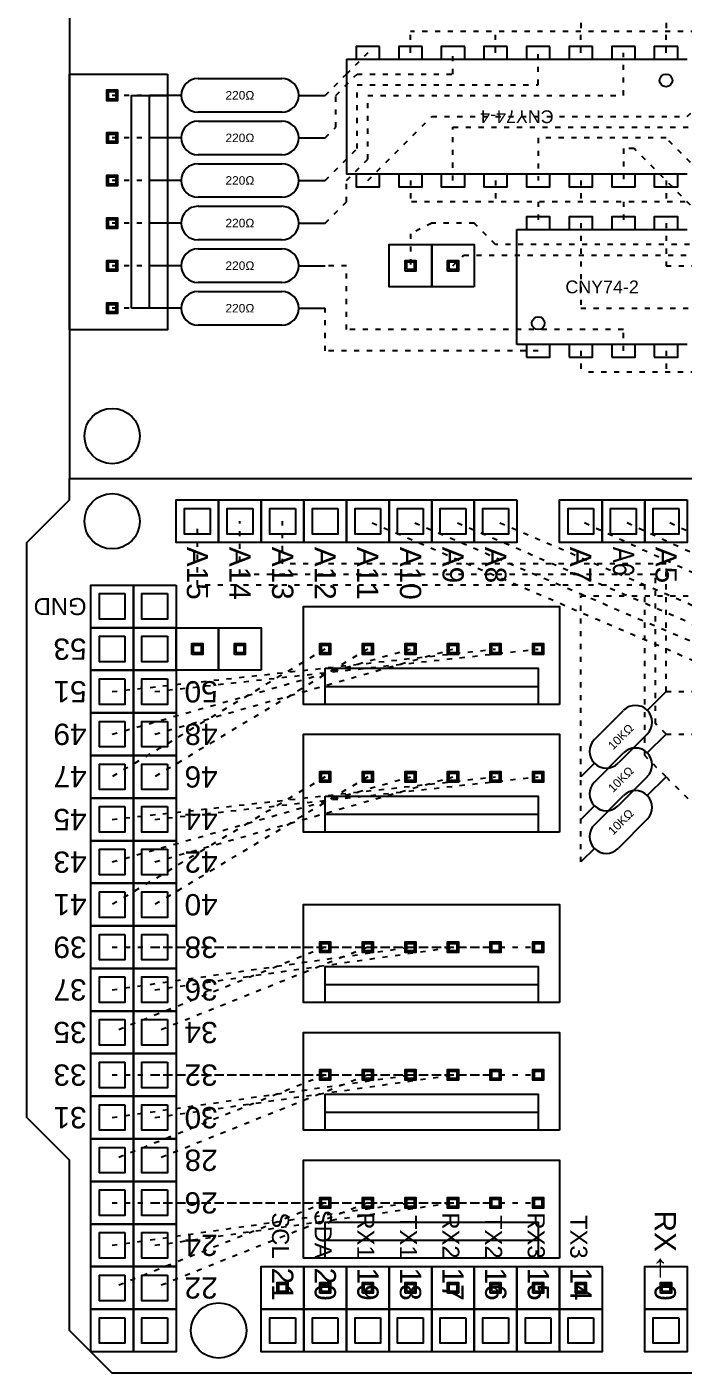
# Model space of a CAD drawing. Header units: millimetres. Extents: x 7505 to 27833, y -9600 to 533.
# Drawn here: x 21400 to 22940, y -9600 to -6439 of the extents above; entities that cross this region are included whole.
import ezdxf

# ---------------------------------------------------------------- set-up
doc = ezdxf.new("R2010")
doc.units = ezdxf.units.MM
doc.linetypes.add('ACAD_ISO03W100', pattern=[30, 12, -18])
doc.layers.add('Cableado', color=7, linetype='ACAD_ISO03W100')
doc.styles.get("Standard").update_dxf_attribs({"font": 'arial.ttf'})

msp = doc.modelspace()

# ---------------------------------------------------------------- linework, layer by layer
at = {"color": 1}
for p, q in [((22150, -6515), (22150, -6785)), ((22550, -7185), (22550, -6915))]:
    msp.add_line(p, q, dxfattribs=at)
for p, q in [((21762.3, -6600), (21700, -6600)), ((22037.8, -6600), (22100, -6600)), ((21762.3, -6700), (21700, -6700)), ((22037.8, -6700), (22100, -6700)), ((21762.3, -6800), (21700, -6800)), ((22037.8, -6800), (22100, -6800)), ((21762.3, -6900), (21700, -6900)), ((22037.8, -6900), (22100, -6900)), ((21762.3, -7000), (21700, -7000)), ((22037.8, -7000), (22100, -7000)), ((21762.3, -7100), (21700, -7100)), ((22037.8, -7100), (22100, -7100)), ((22856, -8044), (22900, -8000)), ((22856, -8144), (22900, -8100)), ((22731.9, -8168.1), (22700, -8200)), ((22856, -8244), (22900, -8200)), ((22731.9, -8268.1), (22700, -8300)), ((22731.9, -8368.1), (22700, -8400))]:
    msp.add_line(p, q)
for points in [[(21500, -2200), (21500, -7500), (24900, -7500), (24900, -2200)], [(22227.5, -6485), (22172.5, -6485), (22172.5, -6515), (22227.5, -6515)], [(22327.5, -6485), (22272.5, -6485), (22272.5, -6515), (22327.5, -6515)], [(22427.5, -6485), (22372.5, -6485), (22372.5, -6515), (22427.5, -6515)], [(22527.5, -6485), (22472.5, -6485), (22472.5, -6515), (22527.5, -6515)], [(22627.5, -6485), (22572.5, -6485), (22572.5, -6515), (22627.5, -6515)], [(22727.5, -6485), (22672.5, -6485), (22672.5, -6515), (22727.5, -6515)], [(22727.5, -6485), (22672.5, -6485), (22672.5, -6515), (22727.5, -6515)], [(22827.5, -6485), (22772.5, -6485), (22772.5, -6515), (22827.5, -6515)], [(22927.5, -6485), (22872.5, -6485), (22872.5, -6515), (22927.5, -6515)], [(22227.5, -6785), (22172.5, -6785), (22172.5, -6815), (22227.5, -6815)], [(22327.5, -6785), (22272.5, -6785), (22272.5, -6815), (22327.5, -6815)], [(22427.5, -6785), (22372.5, -6785), (22372.5, -6815), (22427.5, -6815)], [(22527.5, -6785), (22472.5, -6785), (22472.5, -6815), (22527.5, -6815)], [(22627.5, -6785), (22572.5, -6785), (22572.5, -6815), (22627.5, -6815)], [(22727.5, -6785), (22672.5, -6785), (22672.5, -6815), (22727.5, -6815)], [(22727.5, -6785), (22672.5, -6785), (22672.5, -6815), (22727.5, -6815)], [(22827.5, -6785), (22772.5, -6785), (22772.5, -6815), (22827.5, -6815)], [(22927.5, -6785), (22872.5, -6785), (22872.5, -6815), (22927.5, -6815)], [(22572.5, -6915), (22627.5, -6915), (22627.5, -6885), (22572.5, -6885)], [(22672.5, -6915), (22727.5, -6915), (22727.5, -6885), (22672.5, -6885)], [(22772.5, -6915), (22827.5, -6915), (22827.5, -6885), (22772.5, -6885)], [(22872.5, -6915), (22927.5, -6915), (22927.5, -6885), (22872.5, -6885)], [(22572.5, -7215), (22627.5, -7215), (22627.5, -7185), (22572.5, -7185)], [(22672.5, -7215), (22727.5, -7215), (22727.5, -7185), (22672.5, -7185)], [(22772.5, -7215), (22827.5, -7215), (22827.5, -7185), (22772.5, -7185)], [(22872.5, -7215), (22927.5, -7215), (22927.5, -7185), (22872.5, -7185)]]:
    msp.add_lwpolyline(points, close=True, dxfattribs=at)
for points in [[(22150, -6515), (22950, -6515)], [(22950, -6785), (22150, -6785)], [(22550, -6915), (22950, -6915)], [(22950, -7185), (22550, -7185)], [(25400, -9225), (25400, -9600), (21600, -9600), (21500, -9500), (21500, -9100), (21400, -9000), (21400, -7650), (21500, -7550), (21500, -7500), (25400, -7500), (25400, -7625)]]:
    msp.add_lwpolyline(points, dxfattribs=at)
for points in [[(21729.9, -6550), (21729.9, -7150.8), (21500, -7150.8), (21500, -6550)], [(21612.6, -6587.4), (21612.6, -6612.6), (21587.4, -6612.6), (21587.4, -6587.4)], [(21608.7, -6591.3), (21608.7, -6608.7), (21591.3, -6608.7), (21591.3, -6591.3)], [(21645.3, -7100), (21645.3, -6600), (21729.9, -6600), (21729.9, -7100)], [(21687.6, -7100), (21687.6, -6600), (21729.9, -6600), (21729.9, -7100)], [(21612.6, -6687.4), (21612.6, -6712.6), (21587.4, -6712.6), (21587.4, -6687.4)], [(21608.7, -6691.3), (21608.7, -6708.7), (21591.3, -6708.7), (21591.3, -6691.3)], [(21612.6, -6787.4), (21612.6, -6812.6), (21587.4, -6812.6), (21587.4, -6787.4)], [(21608.7, -6791.3), (21608.7, -6808.7), (21591.3, -6808.7), (21591.3, -6791.3)], [(21612.6, -6887.4), (21612.6, -6912.6), (21587.4, -6912.6), (21587.4, -6887.4)], [(21608.7, -6891.3), (21608.7, -6908.7), (21591.3, -6908.7), (21591.3, -6891.3)], [(22350, -7050), (22250, -7050), (22250, -6950), (22350, -6950)], [(22450, -7050), (22350, -7050), (22350, -6950), (22450, -6950)], [(21612.6, -6987.4), (21612.6, -7012.6), (21587.4, -7012.6), (21587.4, -6987.4)], [(21608.7, -6991.3), (21608.7, -7008.7), (21591.3, -7008.7), (21591.3, -6991.3)], [(22287.4, -7012.6), (22287.4, -6987.4), (22312.6, -6987.4), (22312.6, -7012.6)], [(22291.3, -7008.7), (22291.3, -6991.3), (22308.7, -6991.3), (22308.7, -7008.7)], [(22387.4, -7012.6), (22387.4, -6987.4), (22412.6, -6987.4), (22412.6, -7012.6)], [(22391.3, -7008.7), (22391.3, -6991.3), (22408.7, -6991.3), (22408.7, -7008.7)], [(21612.6, -7087.4), (21612.6, -7112.6), (21587.4, -7112.6), (21587.4, -7087.4)], [(21608.7, -7091.3), (21608.7, -7108.7), (21591.3, -7108.7), (21591.3, -7091.3)], [(21850, -7550), (21850, -7650), (21750, -7650), (21750, -7550)], [(21950, -7550), (21950, -7650), (21850, -7650), (21850, -7550)], [(22050, -7550), (22050, -7650), (21950, -7650), (21950, -7550)], [(22150, -7550), (22150, -7650), (22050, -7650), (22050, -7550)], [(22250, -7550), (22250, -7650), (22150, -7650), (22150, -7550)], [(22350, -7550), (22350, -7650), (22250, -7650), (22250, -7550)], [(22450, -7550), (22450, -7650), (22350, -7650), (22350, -7550)], [(22550, -7550), (22550, -7650), (22450, -7650), (22450, -7550)], [(22750, -7550), (22750, -7650), (22650, -7650), (22650, -7550)], [(22850, -7550), (22850, -7650), (22750, -7650), (22750, -7550)], [(22950, -7550), (22950, -7650), (22850, -7650), (22850, -7550)], [(21830, -7570), (21830, -7630), (21770, -7630), (21770, -7570)], [(21930, -7570), (21930, -7630), (21870, -7630), (21870, -7570)], [(22030, -7570), (22030, -7630), (21970, -7630), (21970, -7570)], [(22130, -7570), (22130, -7630), (22070, -7630), (22070, -7570)], [(22230, -7570), (22230, -7630), (22170, -7630), (22170, -7570)], [(22330, -7570), (22330, -7630), (22270, -7630), (22270, -7570)], [(22430, -7570), (22430, -7630), (22370, -7630), (22370, -7570)], [(22530, -7570), (22530, -7630), (22470, -7630), (22470, -7570)], [(22730, -7570), (22730, -7630), (22670, -7630), (22670, -7570)], [(22830, -7570), (22830, -7630), (22770, -7630), (22770, -7570)], [(22930, -7570), (22930, -7630), (22870, -7630), (22870, -7570)], [(21650, -7750), (21650, -7850), (21550, -7850), (21550, -7750)], [(21630, -7770), (21630, -7830), (21570, -7830), (21570, -7770)], [(21750, -7750), (21750, -7850), (21650, -7850), (21650, -7750)], [(21730, -7770), (21730, -7830), (21670, -7830), (21670, -7770)], [(22650, -8029.9), (22049.2, -8029.9), (22049.2, -7800), (22650, -7800)], [(21650, -7850), (21650, -7950), (21550, -7950), (21550, -7850)], [(21750, -7850), (21750, -7950), (21650, -7950), (21650, -7850)], [(21630, -7870), (21630, -7930), (21570, -7930), (21570, -7870)], [(21730, -7870), (21730, -7930), (21670, -7930), (21670, -7870)], [(22112.6, -7912.6), (22087.4, -7912.6), (22087.4, -7887.4), (22112.6, -7887.4)], [(22108.7, -7908.7), (22091.3, -7908.7), (22091.3, -7891.3), (22108.7, -7891.3)], [(22212.6, -7912.6), (22187.4, -7912.6), (22187.4, -7887.4), (22212.6, -7887.4)], [(22208.7, -7908.7), (22191.3, -7908.7), (22191.3, -7891.3), (22208.7, -7891.3)], [(22312.6, -7912.6), (22287.4, -7912.6), (22287.4, -7887.4), (22312.6, -7887.4)], [(22308.7, -7908.7), (22291.3, -7908.7), (22291.3, -7891.3), (22308.7, -7891.3)], [(22412.6, -7912.6), (22387.4, -7912.6), (22387.4, -7887.4), (22412.6, -7887.4)], [(22408.7, -7908.7), (22391.3, -7908.7), (22391.3, -7891.3), (22408.7, -7891.3)], [(22512.6, -7912.6), (22487.4, -7912.6), (22487.4, -7887.4), (22512.6, -7887.4)], [(22508.7, -7908.7), (22491.3, -7908.7), (22491.3, -7891.3), (22508.7, -7891.3)], [(22612.6, -7912.6), (22587.4, -7912.6), (22587.4, -7887.4), (22612.6, -7887.4)], [(22608.7, -7908.7), (22591.3, -7908.7), (22591.3, -7891.3), (22608.7, -7891.3)], [(21650, -7950), (21650, -8050), (21550, -8050), (21550, -7950)], [(21750, -7950), (21750, -8050), (21650, -8050), (21650, -7950)], [(22100, -7945.3), (22600, -7945.3), (22600, -8029.9), (22100, -8029.9)], [(22100, -7987.6), (22600, -7987.6), (22600, -8029.9), (22100, -8029.9)], [(21650, -8050), (21650, -8150), (21550, -8150), (21550, -8050)], [(21750, -8050), (21750, -8150), (21650, -8150), (21650, -8050)], [(22650, -8329.9), (22049.2, -8329.9), (22049.2, -8100), (22650, -8100)], [(21650, -8150), (21650, -8250), (21550, -8250), (21550, -8150)], [(21750, -8150), (21750, -8250), (21650, -8250), (21650, -8150)], [(22112.6, -8212.6), (22087.4, -8212.6), (22087.4, -8187.4), (22112.6, -8187.4)], [(22108.7, -8208.7), (22091.3, -8208.7), (22091.3, -8191.3), (22108.7, -8191.3)], [(22212.6, -8212.6), (22187.4, -8212.6), (22187.4, -8187.4), (22212.6, -8187.4)], [(22208.7, -8208.7), (22191.3, -8208.7), (22191.3, -8191.3), (22208.7, -8191.3)], [(22312.6, -8212.6), (22287.4, -8212.6), (22287.4, -8187.4), (22312.6, -8187.4)], [(22308.7, -8208.7), (22291.3, -8208.7), (22291.3, -8191.3), (22308.7, -8191.3)], [(22412.6, -8212.6), (22387.4, -8212.6), (22387.4, -8187.4), (22412.6, -8187.4)], [(22408.7, -8208.7), (22391.3, -8208.7), (22391.3, -8191.3), (22408.7, -8191.3)], [(22512.6, -8212.6), (22487.4, -8212.6), (22487.4, -8187.4), (22512.6, -8187.4)], [(22508.7, -8208.7), (22491.3, -8208.7), (22491.3, -8191.3), (22508.7, -8191.3)], [(22612.6, -8212.6), (22587.4, -8212.6), (22587.4, -8187.4), (22612.6, -8187.4)], [(22608.7, -8208.7), (22591.3, -8208.7), (22591.3, -8191.3), (22608.7, -8191.3)], [(22100, -8245.3), (22600, -8245.3), (22600, -8329.9), (22100, -8329.9)], [(21650, -8250), (21650, -8350), (21550, -8350), (21550, -8250)], [(21750, -8250), (21750, -8350), (21650, -8350), (21650, -8250)], [(22100, -8287.6), (22600, -8287.6), (22600, -8329.9), (22100, -8329.9)], [(21650, -8350), (21650, -8450), (21550, -8450), (21550, -8350)], [(21750, -8350), (21750, -8450), (21650, -8450), (21650, -8350)], [(21650, -8450), (21650, -8550), (21550, -8550), (21550, -8450)], [(21750, -8450), (21750, -8550), (21650, -8550), (21650, -8450)], [(22650, -8729.9), (22049.2, -8729.9), (22049.2, -8500), (22650, -8500)], [(21650, -8550), (21650, -8650), (21550, -8650), (21550, -8550)], [(21750, -8550), (21750, -8650), (21650, -8650), (21650, -8550)], [(22112.6, -8612.6), (22087.4, -8612.6), (22087.4, -8587.4), (22112.6, -8587.4)], [(22108.7, -8608.7), (22091.3, -8608.7), (22091.3, -8591.3), (22108.7, -8591.3)], [(22212.6, -8612.6), (22187.4, -8612.6), (22187.4, -8587.4), (22212.6, -8587.4)], [(22208.7, -8608.7), (22191.3, -8608.7), (22191.3, -8591.3), (22208.7, -8591.3)], [(22312.6, -8612.6), (22287.4, -8612.6), (22287.4, -8587.4), (22312.6, -8587.4)], [(22308.7, -8608.7), (22291.3, -8608.7), (22291.3, -8591.3), (22308.7, -8591.3)], [(22412.6, -8612.6), (22387.4, -8612.6), (22387.4, -8587.4), (22412.6, -8587.4)], [(22408.7, -8608.7), (22391.3, -8608.7), (22391.3, -8591.3), (22408.7, -8591.3)], [(22512.6, -8612.6), (22487.4, -8612.6), (22487.4, -8587.4), (22512.6, -8587.4)], [(22508.7, -8608.7), (22491.3, -8608.7), (22491.3, -8591.3), (22508.7, -8591.3)], [(22612.6, -8612.6), (22587.4, -8612.6), (22587.4, -8587.4), (22612.6, -8587.4)], [(22608.7, -8608.7), (22591.3, -8608.7), (22591.3, -8591.3), (22608.7, -8591.3)], [(21650, -8650), (21650, -8750), (21550, -8750), (21550, -8650)], [(21750, -8650), (21750, -8750), (21650, -8750), (21650, -8650)], [(22100, -8645.3), (22600, -8645.3), (22600, -8729.9), (22100, -8729.9)], [(22100, -8687.6), (22600, -8687.6), (22600, -8729.9), (22100, -8729.9)], [(21650, -8750), (21650, -8850), (21550, -8850), (21550, -8750)], [(21750, -8750), (21750, -8850), (21650, -8850), (21650, -8750)], [(22650, -9029.9), (22049.2, -9029.9), (22049.2, -8800), (22650, -8800)], [(21650, -8850), (21650, -8950), (21550, -8950), (21550, -8850)], [(21750, -8850), (21750, -8950), (21650, -8950), (21650, -8850)], [(22112.6, -8912.6), (22087.4, -8912.6), (22087.4, -8887.4), (22112.6, -8887.4)], [(22108.7, -8908.7), (22091.3, -8908.7), (22091.3, -8891.3), (22108.7, -8891.3)], [(22212.6, -8912.6), (22187.4, -8912.6), (22187.4, -8887.4), (22212.6, -8887.4)], [(22208.7, -8908.7), (22191.3, -8908.7), (22191.3, -8891.3), (22208.7, -8891.3)], [(22312.6, -8912.6), (22287.4, -8912.6), (22287.4, -8887.4), (22312.6, -8887.4)], [(22308.7, -8908.7), (22291.3, -8908.7), (22291.3, -8891.3), (22308.7, -8891.3)], [(22412.6, -8912.6), (22387.4, -8912.6), (22387.4, -8887.4), (22412.6, -8887.4)], [(22408.7, -8908.7), (22391.3, -8908.7), (22391.3, -8891.3), (22408.7, -8891.3)], [(22512.6, -8912.6), (22487.4, -8912.6), (22487.4, -8887.4), (22512.6, -8887.4)], [(22508.7, -8908.7), (22491.3, -8908.7), (22491.3, -8891.3), (22508.7, -8891.3)], [(22612.6, -8912.6), (22587.4, -8912.6), (22587.4, -8887.4), (22612.6, -8887.4)], [(22608.7, -8908.7), (22591.3, -8908.7), (22591.3, -8891.3), (22608.7, -8891.3)], [(21650, -8950), (21650, -9050), (21550, -9050), (21550, -8950)], [(21750, -8950), (21750, -9050), (21650, -9050), (21650, -8950)], [(22100, -8945.3), (22600, -8945.3), (22600, -9029.9), (22100, -9029.9)], [(22100, -8987.6), (22600, -8987.6), (22600, -9029.9), (22100, -9029.9)], [(21650, -9050), (21650, -9150), (21550, -9150), (21550, -9050)], [(21750, -9050), (21750, -9150), (21650, -9150), (21650, -9050)], [(22650, -9329.9), (22049.2, -9329.9), (22049.2, -9100), (22650, -9100)], [(21650, -9150), (21650, -9250), (21550, -9250), (21550, -9150)], [(21750, -9150), (21750, -9250), (21650, -9250), (21650, -9150)], [(22112.6, -9212.6), (22087.4, -9212.6), (22087.4, -9187.4), (22112.6, -9187.4)], [(22108.7, -9208.7), (22091.3, -9208.7), (22091.3, -9191.3), (22108.7, -9191.3)], [(22212.6, -9212.6), (22187.4, -9212.6), (22187.4, -9187.4), (22212.6, -9187.4)], [(22208.7, -9208.7), (22191.3, -9208.7), (22191.3, -9191.3), (22208.7, -9191.3)], [(22312.6, -9212.6), (22287.4, -9212.6), (22287.4, -9187.4), (22312.6, -9187.4)], [(22308.7, -9208.7), (22291.3, -9208.7), (22291.3, -9191.3), (22308.7, -9191.3)], [(22412.6, -9212.6), (22387.4, -9212.6), (22387.4, -9187.4), (22412.6, -9187.4)], [(22408.7, -9208.7), (22391.3, -9208.7), (22391.3, -9191.3), (22408.7, -9191.3)], [(22512.6, -9212.6), (22487.4, -9212.6), (22487.4, -9187.4), (22512.6, -9187.4)], [(22508.7, -9208.7), (22491.3, -9208.7), (22491.3, -9191.3), (22508.7, -9191.3)], [(22612.6, -9212.6), (22587.4, -9212.6), (22587.4, -9187.4), (22612.6, -9187.4)], [(22608.7, -9208.7), (22591.3, -9208.7), (22591.3, -9191.3), (22608.7, -9191.3)], [(21650, -9250), (21650, -9350), (21550, -9350), (21550, -9250)], [(21750, -9250), (21750, -9350), (21650, -9350), (21650, -9250)], [(22100, -9245.3), (22600, -9245.3), (22600, -9329.9), (22100, -9329.9)], [(22100, -9287.6), (22600, -9287.6), (22600, -9329.9), (22100, -9329.9)], [(21650, -9350), (21650, -9450), (21550, -9450), (21550, -9350)], [(21750, -9350), (21750, -9450), (21650, -9450), (21650, -9350)], [(21650, -9450), (21650, -9550), (21550, -9550), (21550, -9450)], [(21750, -9450), (21750, -9550), (21650, -9550), (21650, -9450)], [(22050, -9450), (22050, -9550), (21950, -9550), (21950, -9450)], [(22150, -9450), (22150, -9550), (22050, -9550), (22050, -9450)], [(22250, -9450), (22250, -9550), (22150, -9550), (22150, -9450)], [(22350, -9450), (22350, -9550), (22250, -9550), (22250, -9450)], [(22450, -9450), (22450, -9550), (22350, -9550), (22350, -9450)], [(22550, -9450), (22550, -9550), (22450, -9550), (22450, -9450)], [(22650, -9450), (22650, -9550), (22550, -9550), (22550, -9450)], [(22750, -9450), (22750, -9550), (22650, -9550), (22650, -9450)], [(22950, -9450), (22950, -9550), (22850, -9550), (22850, -9450)], [(21630, -9470), (21630, -9530), (21570, -9530), (21570, -9470)], [(21730, -9470), (21730, -9530), (21670, -9530), (21670, -9470)], [(22030, -9470), (22030, -9530), (21970, -9530), (21970, -9470)], [(22130, -9470), (22130, -9530), (22070, -9530), (22070, -9470)], [(22230, -9470), (22230, -9530), (22170, -9530), (22170, -9470)], [(22330, -9470), (22330, -9530), (22270, -9530), (22270, -9470)], [(22430, -9470), (22430, -9530), (22370, -9530), (22370, -9470)], [(22530, -9470), (22530, -9530), (22470, -9530), (22470, -9470)], [(22630, -9470), (22630, -9530), (22570, -9530), (22570, -9470)], [(22730, -9470), (22730, -9530), (22670, -9530), (22670, -9470)], [(22930, -9470), (22930, -9530), (22870, -9530), (22870, -9470)]]:
    msp.add_lwpolyline(points, close=True)
for points in [[(21801.6, -6560.6), (21998.4, -6560.6)], [(21998.4, -6639.4), (21801.6, -6639.4)], [(21801.6, -6660.6), (21998.4, -6660.6)], [(21998.4, -6739.4), (21801.6, -6739.4)], [(21801.6, -6760.6), (21998.4, -6760.6)], [(21998.4, -6839.4), (21801.6, -6839.4)], [(21801.6, -6860.6), (21998.4, -6860.6)], [(21998.4, -6939.4), (21801.6, -6939.4)], [(21801.6, -6960.6), (21998.4, -6960.6)], [(21998.4, -7039.4), (21801.6, -7039.4)], [(21801.6, -7060.6), (21998.4, -7060.6)], [(21998.4, -7139.4), (21801.6, -7139.4)], [(22731.9, -8112.5), (22800.3, -8044)], [(22856, -8099.7), (22787.5, -8168.1)], [(22731.9, -8212.5), (22800.3, -8144)], [(22856, -8199.7), (22787.5, -8268.1)], [(22731.9, -8312.5), (22800.3, -8244)], [(22856, -8299.7), (22787.5, -8368.1)]]:
    msp.add_lwpolyline(points)
at = {"color": 3}
for points in [[(21587.4, -6612.6), (21587.4, -6587.4), (21612.6, -6587.4), (21612.6, -6612.6)], [(21591.3, -6608.7), (21591.3, -6591.3), (21608.7, -6591.3), (21608.7, -6608.7)], [(21587.4, -6712.6), (21587.4, -6687.4), (21612.6, -6687.4), (21612.6, -6712.6)], [(21591.3, -6708.7), (21591.3, -6691.3), (21608.7, -6691.3), (21608.7, -6708.7)], [(21587.4, -6812.6), (21587.4, -6787.4), (21612.6, -6787.4), (21612.6, -6812.6)], [(21591.3, -6808.7), (21591.3, -6791.3), (21608.7, -6791.3), (21608.7, -6808.7)], [(21587.4, -6912.6), (21587.4, -6887.4), (21612.6, -6887.4), (21612.6, -6912.6)], [(21591.3, -6908.7), (21591.3, -6891.3), (21608.7, -6891.3), (21608.7, -6908.7)], [(22287.4, -7887.4), (22312.6, -7887.4), (22312.6, -7912.6), (22287.4, -7912.6)], [(22291.3, -7891.3), (22308.7, -7891.3), (22308.7, -7908.7), (22291.3, -7908.7)], [(22387.4, -7887.4), (22412.6, -7887.4), (22412.6, -7912.6), (22387.4, -7912.6)], [(22391.3, -7891.3), (22408.7, -7891.3), (22408.7, -7908.7), (22391.3, -7908.7)], [(22487.4, -7887.4), (22512.6, -7887.4), (22512.6, -7912.6), (22487.4, -7912.6)], [(22491.3, -7891.3), (22508.7, -7891.3), (22508.7, -7908.7), (22491.3, -7908.7)], [(22587.4, -7887.4), (22612.6, -7887.4), (22612.6, -7912.6), (22587.4, -7912.6)], [(22591.3, -7891.3), (22608.7, -7891.3), (22608.7, -7908.7), (22591.3, -7908.7)], [(21630, -7970), (21630, -8030), (21570, -8030), (21570, -7970)], [(21730, -7970), (21730, -8030), (21670, -8030), (21670, -7970)], [(21630, -8070), (21630, -8130), (21570, -8130), (21570, -8070)], [(21730, -8070), (21730, -8130), (21670, -8130), (21670, -8070)], [(22287.4, -8187.4), (22312.6, -8187.4), (22312.6, -8212.6), (22287.4, -8212.6)], [(22291.3, -8191.3), (22308.7, -8191.3), (22308.7, -8208.7), (22291.3, -8208.7)], [(22387.4, -8187.4), (22412.6, -8187.4), (22412.6, -8212.6), (22387.4, -8212.6)], [(22391.3, -8191.3), (22408.7, -8191.3), (22408.7, -8208.7), (22391.3, -8208.7)], [(22487.4, -8187.4), (22512.6, -8187.4), (22512.6, -8212.6), (22487.4, -8212.6)], [(22491.3, -8191.3), (22508.7, -8191.3), (22508.7, -8208.7), (22491.3, -8208.7)], [(22587.4, -8187.4), (22612.6, -8187.4), (22612.6, -8212.6), (22587.4, -8212.6)], [(22591.3, -8191.3), (22608.7, -8191.3), (22608.7, -8208.7), (22591.3, -8208.7)], [(21630, -8270), (21630, -8330), (21570, -8330), (21570, -8270)], [(21730, -8270), (21730, -8330), (21670, -8330), (21670, -8270)], [(21630, -8370), (21630, -8430), (21570, -8430), (21570, -8370)], [(21730, -8370), (21730, -8430), (21670, -8430), (21670, -8370)], [(21630, -8570), (21630, -8630), (21570, -8630), (21570, -8570)], [(21730, -8570), (21730, -8630), (21670, -8630), (21670, -8570)], [(22287.4, -8587.4), (22312.6, -8587.4), (22312.6, -8612.6), (22287.4, -8612.6)], [(22291.3, -8591.3), (22308.7, -8591.3), (22308.7, -8608.7), (22291.3, -8608.7)], [(22387.4, -8587.4), (22412.6, -8587.4), (22412.6, -8612.6), (22387.4, -8612.6)], [(22391.3, -8591.3), (22408.7, -8591.3), (22408.7, -8608.7), (22391.3, -8608.7)], [(22487.4, -8587.4), (22512.6, -8587.4), (22512.6, -8612.6), (22487.4, -8612.6)], [(22491.3, -8591.3), (22508.7, -8591.3), (22508.7, -8608.7), (22491.3, -8608.7)], [(22587.4, -8587.4), (22612.6, -8587.4), (22612.6, -8612.6), (22587.4, -8612.6)], [(22591.3, -8591.3), (22608.7, -8591.3), (22608.7, -8608.7), (22591.3, -8608.7)], [(21630, -8670), (21630, -8730), (21570, -8730), (21570, -8670)], [(21730, -8670), (21730, -8730), (21670, -8730), (21670, -8670)], [(21630, -8870), (21630, -8930), (21570, -8930), (21570, -8870)], [(21730, -8870), (21730, -8930), (21670, -8930), (21670, -8870)], [(22287.4, -8887.4), (22312.6, -8887.4), (22312.6, -8912.6), (22287.4, -8912.6)], [(22291.3, -8891.3), (22308.7, -8891.3), (22308.7, -8908.7), (22291.3, -8908.7)], [(22387.4, -8887.4), (22412.6, -8887.4), (22412.6, -8912.6), (22387.4, -8912.6)], [(22391.3, -8891.3), (22408.7, -8891.3), (22408.7, -8908.7), (22391.3, -8908.7)], [(22487.4, -8887.4), (22512.6, -8887.4), (22512.6, -8912.6), (22487.4, -8912.6)], [(22491.3, -8891.3), (22508.7, -8891.3), (22508.7, -8908.7), (22491.3, -8908.7)], [(22587.4, -8887.4), (22612.6, -8887.4), (22612.6, -8912.6), (22587.4, -8912.6)], [(22591.3, -8891.3), (22608.7, -8891.3), (22608.7, -8908.7), (22591.3, -8908.7)], [(21630, -8970), (21630, -9030), (21570, -9030), (21570, -8970)], [(21730, -8970), (21730, -9030), (21670, -9030), (21670, -8970)], [(21630, -9170), (21630, -9230), (21570, -9230), (21570, -9170)], [(21730, -9170), (21730, -9230), (21670, -9230), (21670, -9170)], [(22287.4, -9187.4), (22312.6, -9187.4), (22312.6, -9212.6), (22287.4, -9212.6)], [(22291.3, -9191.3), (22308.7, -9191.3), (22308.7, -9208.7), (22291.3, -9208.7)], [(22387.4, -9187.4), (22412.6, -9187.4), (22412.6, -9212.6), (22387.4, -9212.6)], [(22391.3, -9191.3), (22408.7, -9191.3), (22408.7, -9208.7), (22391.3, -9208.7)], [(22487.4, -9187.4), (22512.6, -9187.4), (22512.6, -9212.6), (22487.4, -9212.6)], [(22491.3, -9191.3), (22508.7, -9191.3), (22508.7, -9208.7), (22491.3, -9208.7)], [(22587.4, -9187.4), (22612.6, -9187.4), (22612.6, -9212.6), (22587.4, -9212.6)], [(22591.3, -9191.3), (22608.7, -9191.3), (22608.7, -9208.7), (22591.3, -9208.7)], [(21630, -9270), (21630, -9330), (21570, -9330), (21570, -9270)], [(21730, -9270), (21730, -9330), (21670, -9330), (21670, -9270)]]:
    msp.add_lwpolyline(points, close=True, dxfattribs=at)
at = {"color": 4}
for points in [[(21587.4, -7012.6), (21587.4, -6987.4), (21612.6, -6987.4), (21612.6, -7012.6)], [(21591.3, -7008.7), (21591.3, -6991.3), (21608.7, -6991.3), (21608.7, -7008.7)], [(22187.4, -7887.4), (22212.6, -7887.4), (22212.6, -7912.6), (22187.4, -7912.6)], [(22191.3, -7891.3), (22208.7, -7891.3), (22208.7, -7908.7), (22191.3, -7908.7)], [(21730, -8170), (21730, -8230), (21670, -8230), (21670, -8170)], [(22187.4, -8187.4), (22212.6, -8187.4), (22212.6, -8212.6), (22187.4, -8212.6)], [(22191.3, -8191.3), (22208.7, -8191.3), (22208.7, -8208.7), (22191.3, -8208.7)], [(21730, -8470), (21730, -8530), (21670, -8530), (21670, -8470)], [(22187.4, -8587.4), (22212.6, -8587.4), (22212.6, -8612.6), (22187.4, -8612.6)], [(22191.3, -8591.3), (22208.7, -8591.3), (22208.7, -8608.7), (22191.3, -8608.7)], [(21730, -8770), (21730, -8830), (21670, -8830), (21670, -8770)], [(22187.4, -8887.4), (22212.6, -8887.4), (22212.6, -8912.6), (22187.4, -8912.6)], [(22191.3, -8891.3), (22208.7, -8891.3), (22208.7, -8908.7), (22191.3, -8908.7)], [(21730, -9070), (21730, -9130), (21670, -9130), (21670, -9070)], [(22187.4, -9187.4), (22212.6, -9187.4), (22212.6, -9212.6), (22187.4, -9212.6)], [(22191.3, -9191.3), (22208.7, -9191.3), (22208.7, -9208.7), (22191.3, -9208.7)], [(21730, -9370), (21730, -9430), (21670, -9430), (21670, -9370)]]:
    msp.add_lwpolyline(points, close=True, dxfattribs=at)
at = {"color": 6}
for points in [[(21587.4, -7112.6), (21587.4, -7087.4), (21612.6, -7087.4), (21612.6, -7112.6)], [(21591.3, -7108.7), (21591.3, -7091.3), (21608.7, -7091.3), (21608.7, -7108.7)], [(22087.4, -7887.4), (22112.6, -7887.4), (22112.6, -7912.6), (22087.4, -7912.6)], [(22091.3, -7891.3), (22108.7, -7891.3), (22108.7, -7908.7), (22091.3, -7908.7)], [(21630, -8170), (21630, -8230), (21570, -8230), (21570, -8170)], [(22087.4, -8187.4), (22112.6, -8187.4), (22112.6, -8212.6), (22087.4, -8212.6)], [(22091.3, -8191.3), (22108.7, -8191.3), (22108.7, -8208.7), (22091.3, -8208.7)], [(21630, -8470), (21630, -8530), (21570, -8530), (21570, -8470)], [(22087.4, -8587.4), (22112.6, -8587.4), (22112.6, -8612.6), (22087.4, -8612.6)], [(22091.3, -8591.3), (22108.7, -8591.3), (22108.7, -8608.7), (22091.3, -8608.7)], [(21630, -8770), (21630, -8830), (21570, -8830), (21570, -8770)], [(22087.4, -8887.4), (22112.6, -8887.4), (22112.6, -8912.6), (22087.4, -8912.6)], [(22091.3, -8891.3), (22108.7, -8891.3), (22108.7, -8908.7), (22091.3, -8908.7)], [(21630, -9070), (21630, -9130), (21570, -9130), (21570, -9070)], [(22087.4, -9187.4), (22112.6, -9187.4), (22112.6, -9212.6), (22087.4, -9212.6)], [(22091.3, -9191.3), (22108.7, -9191.3), (22108.7, -9208.7), (22091.3, -9208.7)], [(21630, -9370), (21630, -9430), (21570, -9430), (21570, -9370)]]:
    msp.add_lwpolyline(points, close=True, dxfattribs=at)
at = {"color": 2}
for points in [[(21850, -7950), (21750, -7950), (21750, -7850), (21850, -7850)], [(21950, -7950), (21850, -7950), (21850, -7850), (21950, -7850)], [(21787.4, -7912.6), (21787.4, -7887.4), (21812.6, -7887.4), (21812.6, -7912.6)], [(21791.3, -7908.7), (21791.3, -7891.3), (21808.7, -7891.3), (21808.7, -7908.7)], [(21887.4, -7912.6), (21887.4, -7887.4), (21912.6, -7887.4), (21912.6, -7912.6)], [(21891.3, -7908.7), (21891.3, -7891.3), (21908.7, -7891.3), (21908.7, -7908.7)], [(22050, -9450), (21950, -9450), (21950, -9350), (22050, -9350)], [(22150, -9450), (22050, -9450), (22050, -9350), (22150, -9350)], [(22250, -9450), (22150, -9450), (22150, -9350), (22250, -9350)], [(22350, -9450), (22250, -9450), (22250, -9350), (22350, -9350)], [(22450, -9450), (22350, -9450), (22350, -9350), (22450, -9350)], [(22550, -9450), (22450, -9450), (22450, -9350), (22550, -9350)], [(22650, -9450), (22550, -9450), (22550, -9350), (22650, -9350)], [(22750, -9450), (22650, -9450), (22650, -9350), (22750, -9350)], [(22950, -9450), (22850, -9450), (22850, -9350), (22950, -9350)], [(21987.4, -9412.6), (21987.4, -9387.4), (22012.6, -9387.4), (22012.6, -9412.6)], [(21991.3, -9408.7), (21991.3, -9391.3), (22008.7, -9391.3), (22008.7, -9408.7)], [(22087.4, -9412.6), (22087.4, -9387.4), (22112.6, -9387.4), (22112.6, -9412.6)], [(22091.3, -9408.7), (22091.3, -9391.3), (22108.7, -9391.3), (22108.7, -9408.7)], [(22187.4, -9412.6), (22187.4, -9387.4), (22212.6, -9387.4), (22212.6, -9412.6)], [(22191.3, -9408.7), (22191.3, -9391.3), (22208.7, -9391.3), (22208.7, -9408.7)], [(22287.4, -9412.6), (22287.4, -9387.4), (22312.6, -9387.4), (22312.6, -9412.6)], [(22291.3, -9408.7), (22291.3, -9391.3), (22308.7, -9391.3), (22308.7, -9408.7)], [(22387.4, -9412.6), (22387.4, -9387.4), (22412.6, -9387.4), (22412.6, -9412.6)], [(22391.3, -9408.7), (22391.3, -9391.3), (22408.7, -9391.3), (22408.7, -9408.7)], [(22487.4, -9412.6), (22487.4, -9387.4), (22512.6, -9387.4), (22512.6, -9412.6)], [(22491.3, -9408.7), (22491.3, -9391.3), (22508.7, -9391.3), (22508.7, -9408.7)], [(22587.4, -9412.6), (22587.4, -9387.4), (22612.6, -9387.4), (22612.6, -9412.6)], [(22591.3, -9408.7), (22591.3, -9391.3), (22608.7, -9391.3), (22608.7, -9408.7)], [(22687.4, -9412.6), (22687.4, -9387.4), (22712.6, -9387.4), (22712.6, -9412.6)], [(22691.3, -9408.7), (22691.3, -9391.3), (22708.7, -9391.3), (22708.7, -9408.7)], [(22887.4, -9412.6), (22887.4, -9387.4), (22912.6, -9387.4), (22912.6, -9412.6)], [(22891.3, -9408.7), (22891.3, -9391.3), (22908.7, -9391.3), (22908.7, -9408.7)]]:
    msp.add_lwpolyline(points, close=True, dxfattribs=at)
at = {"color": 1}
for centre, radius in [((22900, -6565), 15), ((22600, -7135), 15), ((21600, -7400), 65), ((21600, -7600), 65), ((21850, -9500), 65)]:
    msp.add_circle(centre, radius, dxfattribs=at)
for centre, start, end in [((21801.6, -6600), 90, 270), ((21998.4, -6600), 270, 90), ((21801.6, -6700), 90, 270), ((21998.4, -6700), 270, 90), ((21801.6, -6800), 90, 270), ((21998.4, -6800), 270, 90), ((21801.6, -6900), 90, 270), ((21998.4, -6900), 270, 90), ((21801.6, -7000), 90, 270), ((21998.4, -7000), 270, 90), ((21801.6, -7100), 90, 270), ((21998.4, -7100), 270, 90), ((22828.2, -8071.8), 315, 135), ((22759.7, -8140.3), 135, 315), ((22828.2, -8171.8), 315, 135), ((22759.7, -8240.3), 135, 315), ((22828.2, -8271.8), 315, 135), ((22759.7, -8340.3), 135, 315)]:
    msp.add_arc(centre, 39.4, start, end)
at = {"layer": 'Cableado', "color": 252}
for points in [[(22700, -6400), (22700, -6450)], [(22900, -6400), (22900, -6450)], [(23000, -6450), (22300, -6450)], [(22300, -6500), (22300, -6450)], [(22500, -6500), (22500, -6450)], [(23000, -6450), (22600, -6450)], [(22700, -6500), (22700, -6450)], [(22900, -6500), (22900, -6450)], [(22700, -7200), (22700, -7250)], [(22900, -7200), (22900, -7250)], [(23000, -7250), (22700, -7250)], [(22700, -8400), (22700, -8200), (22700, -7775), (23800, -7775)]]:
    msp.add_lwpolyline(points, dxfattribs=at)
at = {"layer": 'Cableado', "color": 3}
for points in [[(22200, -6500), (22150, -6550), (22100, -6600)], [(22100, -6800), (22175, -6725), (22175, -6575), (22600, -6575), (22600, -6500)], [(22100, -6900), (22150, -6850), (22150, -6800), (22200, -6750), (22200, -6600), (22800, -6600), (22800, -6500)], [(22125, -6675), (22125, -6600), (22175, -6550), (22400, -6550), (22400, -6500)], [(21700, -6600), (21600, -6600)], [(22200, -6800), (22350, -6650), (22950, -6650), (23000, -6600)], [(21700, -6700), (21600, -6700)], [(22100, -6700), (22125, -6675)], [(22400, -6800), (22400, -6675), (22975, -6675), (23000, -6700)], [(23000, -6800), (22900, -6700), (22600, -6700), (22600, -6800)], [(23000, -6900), (22825, -6725), (22800, -6725), (22800, -6800)], [(21700, -6800), (21600, -6800)], [(21700, -6900), (21600, -6900)], [(21600, -8100), (22300, -7900)], [(21600, -8000), (22500, -7900)], [(21700, -8100), (22400, -7900)], [(21700, -8000), (22600, -7900)], [(21600, -8400), (22300, -8200)], [(21600, -8300), (22500, -8200)], [(21700, -8400), (22400, -8200)], [(21700, -8300), (22600, -8200)], [(21600, -8700), (22300, -8600)], [(21600, -8600), (22500, -8600)], [(21700, -8700), (22400, -8600)], [(21700, -8600), (22600, -8600)], [(21600, -9000), (22300, -8900)], [(21600, -8900), (22500, -8900)], [(21700, -9000), (22400, -8900)], [(21700, -8900), (22600, -8900)], [(21600, -9300), (22300, -9200)], [(21600, -9200), (22500, -9200)], [(21700, -9300), (22400, -9200)], [(21700, -9200), (22600, -9200)]]:
    msp.add_lwpolyline(points, dxfattribs=at)
at = {"layer": 'Cableado', "color": 1}
for points in [[(22300, -6800), (22300, -6850)], [(22500, -6800), (22500, -6850)], [(22700, -6800), (22700, -6850)], [(22900, -6800), (22900, -6850)], [(22975, -6850), (22300, -6850)], [(22600, -6850), (22600, -6900)], [(22800, -6850), (22800, -6900)]]:
    msp.add_lwpolyline(points, dxfattribs=at)
at = {"layer": 'Cableado', "color": 5}
for points in [[(24000, -7000), (24000, -6900), (23900, -6800), (23525, -6800), (23375, -6950), (22500, -6950), (22450, -6900), (22350, -6900), (22300, -6925), (22300, -7000)], [(22400, -7000), (22425, -6975), (23400, -6975), (23550, -6825), (23850, -6825), (23900, -6875), (23900, -7000)], [(22900, -8200), (22850, -8150), (22850, -7750), (21800, -7750), (21800, -7600)], [(22900, -8100), (22875, -8075), (22875, -7725), (21900, -7725), (21900, -7600)], [(22900, -8000), (22900, -7700), (22000, -7700), (22000, -7600)], [(22900, -8000), (23000, -8000), (23000, -7900)], [(22900, -8100), (23000, -8100), (23000, -8200)], [(22900, -8200), (23000, -8300), (23000, -8400)]]:
    msp.add_lwpolyline(points, dxfattribs=at)
at = {"layer": 'Cableado', "color": 6}
for points in [[(22700, -6900), (22700, -7100), (23000, -7100)], [(21700, -7100), (21600, -7100)], [(22600, -7200), (22100, -7200), (22100, -7100)], [(22100, -7900), (21600, -8200)], [(22100, -8200), (21600, -8500)], [(22100, -8600), (21600, -8800)], [(22100, -8900), (21600, -9100)], [(22100, -9200), (21600, -9400)]]:
    msp.add_lwpolyline(points, dxfattribs=at)
at = {"layer": 'Cableado', "color": 4}
for points in [[(22900, -6900), (22900, -7000), (23000, -7000)], [(21700, -7000), (21600, -7000)], [(22800, -7200), (22800, -7150), (22150, -7150), (22150, -7000), (22100, -7000)], [(23600, -8200), (22200, -7600)], [(23700, -8200), (22300, -7600)], [(23800, -8200), (22400, -7600)], [(23900, -8200), (22500, -7600)], [(24000, -8200), (22700, -7600)], [(24100, -8200), (22800, -7600)], [(24200, -8200), (22900, -7600)], [(22200, -7900), (21700, -8200)], [(22200, -8200), (21700, -8500)], [(22200, -8600), (21700, -8800)], [(22200, -8900), (21700, -9100)], [(22200, -9200), (21700, -9400)]]:
    msp.add_lwpolyline(points, dxfattribs=at)

# ---------------------------------------------------------------- texts
at = {"attachment_point": 5}
for s, width, insert, char_height in [('220Ω', 83.152, (21900, -6600), 20), ('220Ω', 83.152, (21900, -6700), 20), ('220Ω', 83.152, (21900, -6800), 20), ('220Ω', 83.152, (21900, -6900), 20), ('220Ω', 83.152, (21900, -7000), 20), ('CNY74-2', 4.5, (22750, -7050), 30), ('220Ω', 83.152, (21900, -7100), 20)]:
    msp.add_mtext_dynamic_manual_height_columns(s, width=width, gutter_width=12.5, heights=[0], dxfattribs=dict(at, insert=insert, char_height=char_height))
for s, width, insert, char_height, attachment_point, rotation in [('CNY74-4', 4.5, (22550, -6650), 30, 5, 180), ('A15', 4.5, (21800, -7660), 50, 4, 270), ('A14', 4.5, (21900, -7660), 50, 4, 270), ('A13', 4.5, (22000, -7660), 50, 4, 270), ('A12', 4.5, (22100, -7660), 50, 4, 270), ('A11', 4.5, (22200, -7660), 50, 4, 270), ('A10', 4.5, (22300, -7660), 50, 4, 270), ('A9', 4.5, (22400, -7660), 50, 4, 270), ('A8', 4.5, (22500, -7660), 50, 4, 270), ('A7', 4.5, (22700, -7660), 50, 4, 270), ('{\\W0.8;A6}', 4.5, (22800, -7660), 50, 4, 270), ('A5', 4.5, (22900, -7660), 50, 4, 270), ('GND', 4.5, (21540, -7800), 40, 4, 180), ('53', 4.5, (21540, -7900), 50, 4, 180), ('51', 4.5, (21540, -8000), 50, 4, 180), ('50', 4.5, (21770, -8000), 50, 6, 180), ('49', 4.5, (21540, -8100), 50, 4, 180), ('48', 4.5, (21770, -8100), 50, 6, 180), ('10KΩ', 83.152, (22793.9, -8106.1), 20, 5, 45), ('47', 4.5, (21540, -8200), 50, 4, 180), ('46', 4.5, (21770, -8200), 50, 6, 180), ('10KΩ', 83.152, (22793.9, -8206.1), 20, 5, 45), ('45', 4.5, (21540, -8300), 50, 4, 180), ('44', 4.5, (21770, -8300), 50, 6, 180), ('10KΩ', 83.152, (22793.9, -8306.1), 20, 5, 45), ('43', 4.5, (21540, -8400), 50, 4, 180), ('42', 4.5, (21770, -8400), 50, 6, 180), ('41', 4.5, (21540, -8500), 50, 4, 180), ('40', 4.5, (21770, -8500), 50, 6, 180), ('39', 4.5, (21540, -8600), 50, 4, 180), ('38', 4.5, (21770, -8600), 50, 6, 180), ('37', 4.5, (21540, -8700), 50, 4, 180), ('36', 4.5, (21770, -8700), 50, 6, 180), ('35', 4.5, (21540, -8800), 50, 4, 180), ('34', 4.5, (21770, -8800), 50, 6, 180), ('33', 4.5, (21540, -8900), 50, 4, 180), ('32', 4.5, (21770, -8900), 50, 6, 180), ('31', 4.5, (21540, -9000), 50, 4, 180), ('30', 4.5, (21770, -9000), 50, 6, 180), ('28', 4.5, (21770, -9100), 50, 6, 180), ('26', 4.5, (21770, -9200), 50, 6, 180), ('{\\H0.8x;SCL\\H1.3541x; }21', 277.066, (22000, -9430), 50, 6, 270), ('{\\H0.8x;SDA\\H1.3541x; }20', 277.066, (22100, -9430), 50, 6, 270), ('{\\H0.8x;RX1\\H1.3541x; }19', 277.066, (22200, -9430), 50, 6, 270), ('{\\H0.8x;RX2\\H1.3541x; }17', 277.066, (22400, -9430), 50, 6, 270), ('{\\H0.8x;RX3\\H1.3541x; }15', 277.066, (22600, -9430), 50, 6, 270), ('RX{\\H1.0833x;←}0', 4.5, (22900, -9430), 50, 6, 270), ('{\\H0.8x;TX1\\H1.3541x; }18', 277.066, (22300, -9430), 50, 6, 270), ('{\\H0.8x;TX2\\H1.3541x; }16', 277.066, (22500, -9430), 50, 6, 270), ('{\\H0.8x;TX3\\H1.3541x; }14', 277.066, (22700, -9430), 50, 6, 270), ('24', 4.5, (21770, -9300), 50, 6, 180), ('22', 4.5, (21770, -9400), 50, 6, 180)]:
    msp.add_mtext_dynamic_manual_height_columns(s, width=width, gutter_width=12.5, heights=[0], dxfattribs=dict(insert=insert, char_height=char_height, attachment_point=attachment_point, rotation=rotation))

doc.saveas('drawing.dxf')
